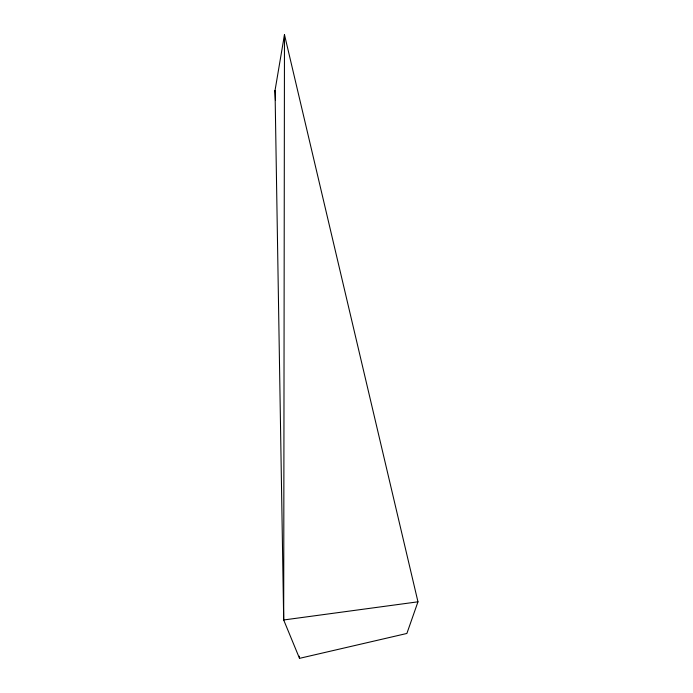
<?xml version="1.0" encoding="UTF-8"?>
<svg xmlns="http://www.w3.org/2000/svg" width="693" height="693" viewBox="0 0 693 693"><rect width="100%" height="100%" fill="white"/><g stroke="black" fill="none" stroke-linecap="round" stroke-linejoin="round"><path stroke-width="1.04" d="M284.476 34.65L283.688 619.975L299.506 658.35L406.878 633.463L417.966 601.819L284.476 34.65L275.034 90.48L283.688 619.975L417.966 601.819M275.545 92.576L275.034 90.48L275.45 100.208M299.411 656.184L299.506 658.35"/></g></svg>
